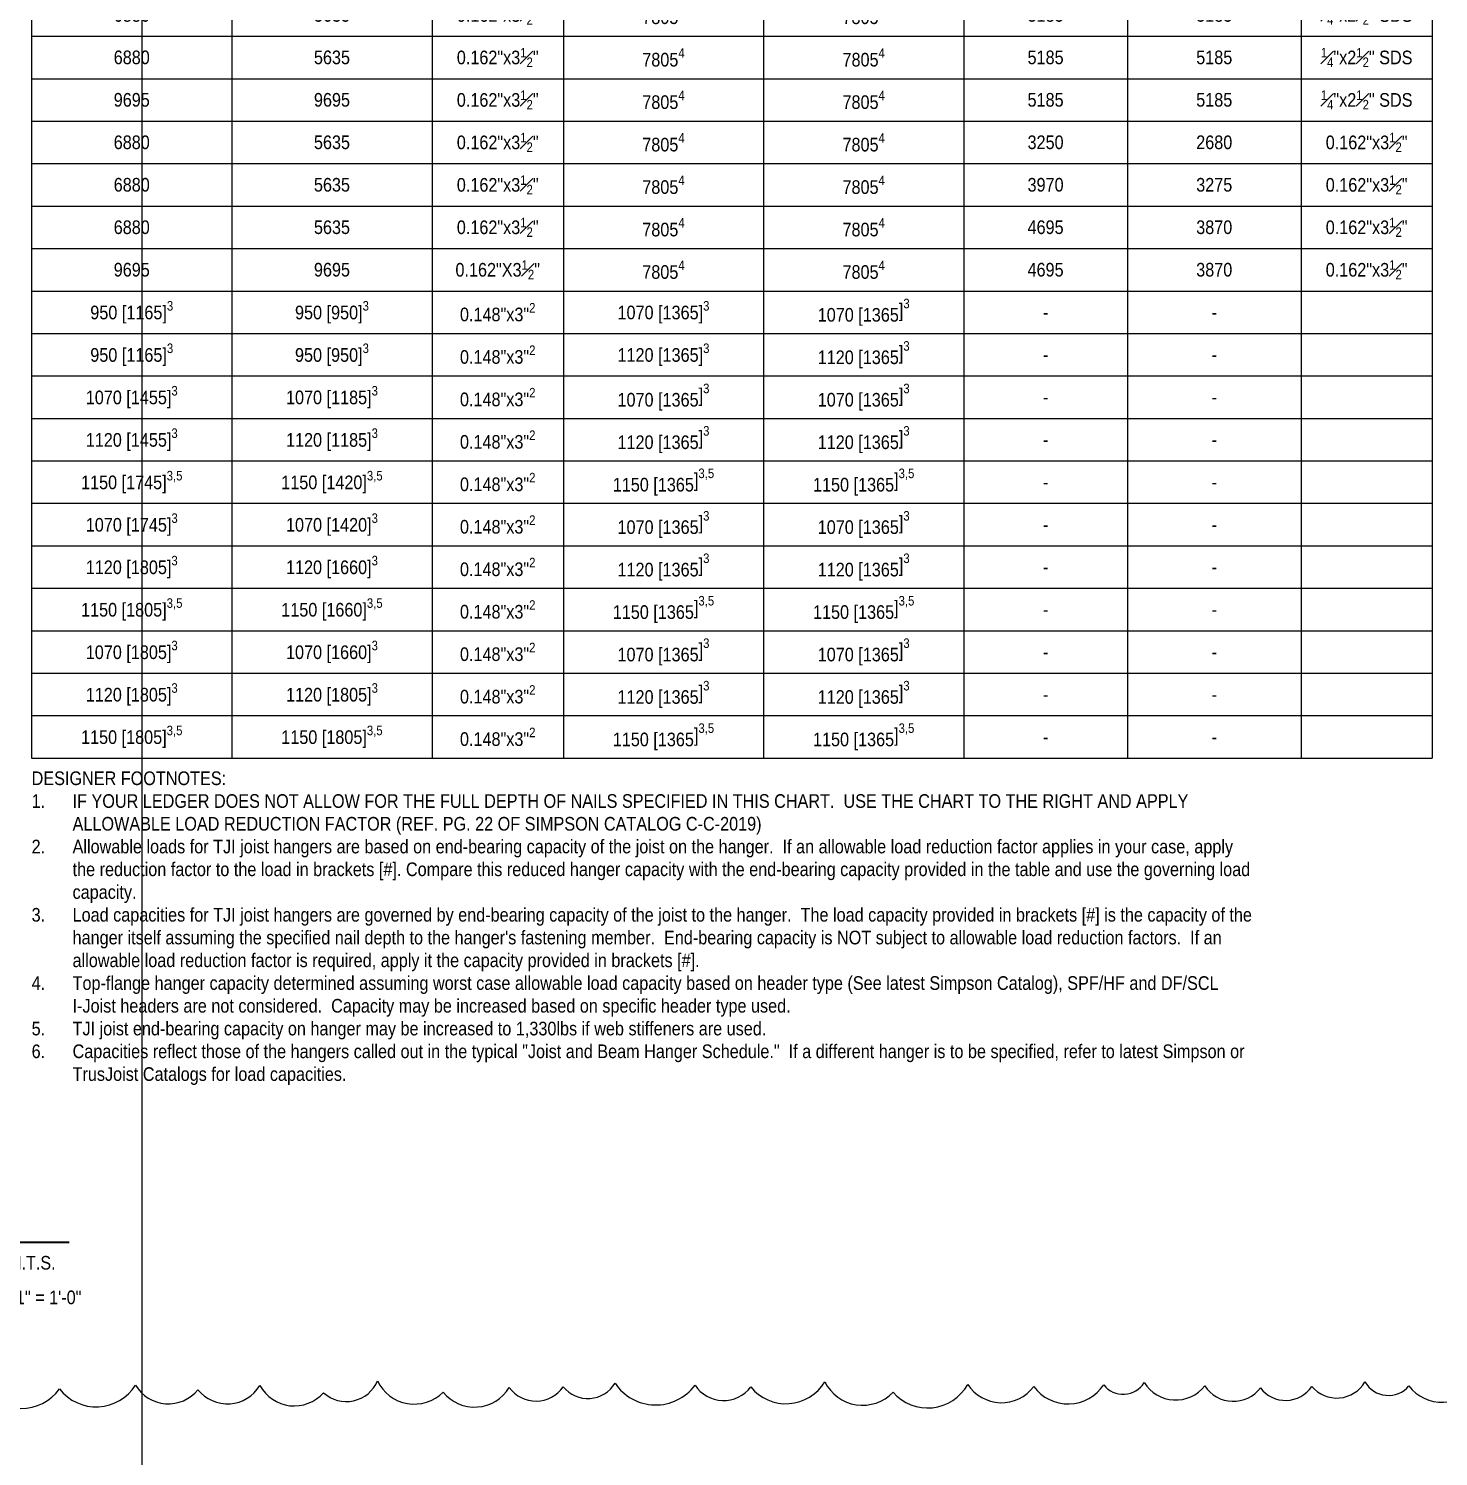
# Model space of a CAD drawing. Header units: inches. Extents: x -16404 to 14624, y -1591 to 16152.
# Drawn here: x 1667.4 to 1783.6, y 6914.6 to 7032.3 of the extents above; entities that cross this region are included whole.
import ezdxf
from ezdxf import colors
from ezdxf.entities.mleader import LeaderData, LeaderLine
from ezdxf.enums import TextEntityAlignment as Align
from ezdxf.math import Vec2, Vec3

# ---------------------------------------------------------------- set-up
doc = ezdxf.new("R2010")
doc.units = ezdxf.units.IN
doc.header["$LTSCALE"] = 24
doc.header["$MEASUREMENT"] = 0
doc.layers.get('0').update_dxf_attribs({"linetype": 'CONTINUOUS'})
doc.layers.add('DESIGNER COMMENTS', color=221, linetype='CONTINUOUS', plot=False)
doc.layers.add('S-ANNO-GRID-NONPLOT', color=251, linetype='CONTINUOUS', plot=False)
doc.layers.add('S-ANNO-NOTE', color=4, linetype='CONTINUOUS')
doc.styles.add('Arial', font='arial.ttf', dxfattribs={"width": 0.85})

# ---------------------------------------------------------------- blocks, each defined once
blk = doc.blocks.new('*U335')
at = {"const_width": 0.188}
for points in [[(-4.5, 0, -1), (4.5, 0, 3.732051)], [(-4.5, 0, 1), (4.5, 0, -3.732051)]]:
    blk.add_lwpolyline(points, format="xyb", dxfattribs=at)
blk.add_lwpolyline([(4.5, 0), (81.21, 0)], dxfattribs=at)
blk.add_circle((0, 0), 4.5)
at = {"style": 'Arial', "width": 0.85}
for tag, p in [('DWG_TITLE_1', (7.5, 6.19)), ('DWG_TITLE_2', (7.5, 2.44))]:
    blk.add_attdef(tag, text='', height=2.62, dxfattribs=at).set_placement(p, align=Align.MIDDLE_LEFT)
blk.add_attdef('#', text='', height=3, dxfattribs=at).set_placement((0, 0), align=Align.MIDDLE_CENTER)
blk.add_attdef('SCALE', text='', height=1.12, dxfattribs=at).set_placement((80.08, -1.12), align=Align.TOP_RIGHT)
blk = doc.blocks.new('*T2575')
at = {"layer": 'DESIGNER COMMENTS', "color": 6, "linetype": 'ByBlock', "lineweight": -2, "transparency": 16777216}
for p, q in [((0, 0), (115.42, 0)), ((0, 0), (0, -5)), ((115.42, 0), (115.42, -5)), ((0, -5), (115.42, -5)), ((0, -5), (0, -13.09)), ((43.82, -5), (43.82, -13.09)), ((76.82, -5), (76.82, -13.09)), ((115.42, -5), (115.42, -13.09)), ((0, -8.36), (115.42, -8.36)), ((16.5, -8.36), (16.5, -13.09)), ((33, -8.36), (33, -13.09)), ((60.32, -8.36), (60.32, -13.09)), ((90.31, -8.36), (90.31, -13.09)), ((104.62, -8.36), (104.62, -13.09)), ((0, -13.09), (115.42, -13.09)), ((0, -13.09), (0, -153.06)), ((115.42, -13.09), (115.42, -153.06)), ((0, -153.06), (115.42, -153.06))]:
    blk.add_line(p, q, dxfattribs=at)
at = {"layer": 'DESIGNER COMMENTS', "color": 2, "linetype": 'ByBlock', "lineweight": -2, "transparency": 16777216}
for p, q in [((16.5, -13.09), (16.5, -153.06)), ((33, -13.09), (33, -153.06)), ((43.82, -13.09), (43.82, -153.06)), ((60.32, -13.09), (60.32, -153.06)), ((76.82, -13.09), (76.82, -153.06)), ((90.31, -13.09), (90.31, -153.06)), ((104.62, -13.09), (104.62, -153.06)), ((0, -16.59), (115.42, -16.59)), ((0, -20.09), (115.42, -20.09)), ((0, -23.59), (115.42, -23.59)), ((0, -27.09), (115.42, -27.09)), ((0, -30.59), (115.42, -30.59)), ((0, -34.09), (115.42, -34.09)), ((0, -37.59), (115.42, -37.59)), ((0, -41.09), (115.42, -41.09)), ((0, -44.59), (115.42, -44.59)), ((0, -51.59), (115.42, -51.59)), ((0, -55.09), (115.42, -55.09)), ((0, -59.75), (115.42, -59.75)), ((0, -64.4), (115.42, -64.4)), ((0, -69.06), (115.42, -69.06)), ((0, -72.56), (115.42, -72.56)), ((0, -76.06), (115.42, -76.06)), ((0, -79.56), (115.42, -79.56)), ((0, -83.06), (115.42, -83.06)), ((0, -86.56), (115.42, -86.56)), ((0, -90.06), (115.42, -90.06)), ((0, -93.56), (115.42, -93.56)), ((0, -97.06), (115.42, -97.06)), ((0, -100.56), (115.42, -100.56)), ((0, -104.06), (115.42, -104.06)), ((0, -107.56), (115.42, -107.56)), ((0, -111.06), (115.42, -111.06)), ((0, -118.06), (115.42, -118.06)), ((0, -121.56), (115.42, -121.56)), ((0, -125.06), (115.42, -125.06)), ((0, -128.56), (115.42, -128.56)), ((0, -132.06), (115.42, -132.06)), ((0, -135.56), (115.42, -135.56)), ((0, -139.06), (115.42, -139.06)), ((0, -142.56), (115.42, -142.56)), ((0, -146.06), (115.42, -146.06)), ((0, -149.56), (115.42, -149.56))]:
    blk.add_line(p, q, dxfattribs=at)
at = {"layer": 'DESIGNER COMMENTS', "color": 4, "linetype": 'ByBlock', "lineweight": -2, "transparency": 16777216}
for p, q in [((0, -48.09), (115.42, -48.09)), ((0, -114.56), (115.42, -114.56))]:
    blk.add_line(p, q, dxfattribs=at)
at = {"layer": 'DESIGNER COMMENTS', "transparency": 16777216, "attachment_point": 5, "style": 'Arial'}
for s, insert, char_height, width in [('HANGER CAPACITY SCHEDULE [lbs]', (57.71, -2.5), 1.5, 113.9823), ('FACE MOUNT HANGER', (21.91, -6.68), 1.2188, 42.3791), ('{\\C256;TOP FLANGE HANGER }', (60.32, -6.68), 1.2188, 31.56), ('CONCEALED FLANGE HANGER', (96.12, -6.68), 1.2188, 37.1631), ('\\A1;NAIL TYPE AT LEDGER{\\H0.7x;\\S1 ^ ;}', (38.41, -10.73), 1.2188, 9.3791), ('\\A1;NAIL TYPE AT LEDGER{\\H0.7x;\\S1^ ;}', (110.02, -10.73), 1.2188, 9.3624), ('ROOF CAPACITY', (8.25, -10.73), 1.2188, 15.06), ('FLOOR CAPACITY', (24.75, -10.73), 1.2188, 15.06), ('ROOF CAPACITY', (52.07, -10.73), 1.2188, 15.06), ('FLOOR CAPACITY', (68.57, -10.73), 1.2188, 15.06), ('ROOF CAPACITY', (83.56, -10.73), 1.2188, 12.0466), ('FLOOR CAPACITY', (97.46, -10.73), 1.2188, 12.8741), ('820', (8.25, -14.84), 1.125, 15.06), ('670', (24.75, -14.84), 1.125, 15.06), ('0.148"x3"', (38.41, -14.84), 1.125, 9.3791), ('1865', (52.07, -14.84), 1.125, 15.06), ('1865', (68.57, -14.84), 1.125, 15.06), ('-', (83.56, -14.84), 1.12, 12.0466), ('-', (97.46, -14.84), 1.12, 12.8741), ('-', (110.02, -14.84), 1.12, 9.3624), ('\\A1;0.162"x3{\\H0.7x;\\S1#2;}"', (110.02, -18.34), 1.125, 9.3624), ('1060', (8.25, -18.34), 1.125, 15.06), ('865', (24.75, -18.34), 1.125, 15.06), ('0.148"x3"', (38.41, -18.34), 1.125, 9.3791), ('1135', (52.07, -18.34), 1.125, 15.06), ('1135', (68.57, -18.34), 1.125, 15.06), ('875', (83.56, -18.34), 1.125, 12.0466), ('710', (97.46, -18.34), 1.125, 12.8741), ('\\A1;0.162"x3{\\H0.7x;\\S1#2;}"', (110.02, -21.84), 1.125, 9.3624), ('1350', (8.25, -21.84), 1.125, 15.06), ('1100', (24.75, -21.84), 1.125, 15.06), ('0.148"x3"', (38.41, -21.84), 1.125, 9.3791), ('1135', (52.07, -21.84), 1.125, 15.06), ('1135', (68.57, -21.84), 1.125, 15.06), ('875', (83.56, -21.84), 1.125, 12.0466), ('710', (97.46, -21.84), 1.125, 12.8741), ('\\A1;0.162"x3{\\H0.7x;\\S1#2;}"', (110.02, -25.34), 1.125, 9.3624), ('1640', (8.25, -25.34), 1.125, 15.06), ('1335', (24.75, -25.34), 1.125, 15.06), ('0.148"x3"', (38.41, -25.34), 1.125, 9.3791), ('1865', (52.07, -25.34), 1.125, 15.06), ('1865', (68.57, -25.34), 1.125, 15.06), ('1455', (83.56, -25.34), 1.125, 12.0466), ('1185', (97.46, -25.34), 1.125, 12.8741), ('\\A1;0.162"x3{\\H0.7x;\\S1#2;}"', (110.02, -28.84), 1.125, 9.3624), ('1640', (8.25, -28.84), 1.125, 15.06), ('1335', (24.75, -28.84), 1.125, 15.06), ('0.148"x3"', (38.41, -28.84), 1.125, 9.3791), ('1865', (52.07, -28.84), 1.125, 15.06), ('1865', (68.57, -28.84), 1.125, 15.06), ('1455', (83.56, -28.84), 1.125, 12.0466), ('1185', (97.46, -28.84), 1.125, 12.8741), ('1440', (8.25, -32.34), 1.125, 15.06), ('1190', (24.75, -32.34), 1.125, 15.06), ('\\A1;0.162"x3{\\H0.7x;\\S1#2;}"', (38.41, -32.34), 1.125, 9.3791), ('2785', (52.07, -32.34), 1.125, 15.06), ('2785', (68.57, -32.34), 1.125, 15.06), ('1440', (83.56, -32.34), 1.125, 12.0466), ('1190', (97.46, -32.34), 1.125, 12.8741), ('\\A1;0.162"x3{\\H0.7x;\\S1#2;}"', (110.02, -32.34), 1.125, 9.3624), ('2165', (8.25, -35.84), 1.125, 15.06), ('1785', (24.75, -35.84), 1.125, 15.06), ('\\A1;0.162"x3{\\H0.7x;\\S1#2;}"', (38.41, -35.84), 1.125, 9.3791), ('2785', (52.07, -35.84), 1.125, 15.06), ('2785', (68.57, -35.84), 1.125, 15.06), ('2165', (83.56, -35.84), 1.125, 12.0466), ('1785', (97.46, -35.84), 1.125, 12.8741), ('\\A1;0.162"x3{\\H0.7x;\\S1#2;}"', (110.02, -35.84), 1.125, 9.3624), ('2530', (8.25, -39.34), 1.125, 15.06), ('2085', (24.75, -39.34), 1.125, 15.06), ('\\A1;0.162"x3{\\H0.7x;\\S1#2;}"', (38.41, -39.34), 1.125, 9.3791), ('3265', (52.07, -39.34), 1.125, 15.06), ('3265', (68.57, -39.34), 1.125, 15.06), ('2530', (83.56, -39.34), 1.125, 12.0466), ('2085', (97.46, -39.34), 1.125, 12.8741), ('\\A1;0.162"x3{\\H0.7x;\\S1#2;}"', (110.02, -39.34), 1.125, 9.3624), ('3250', (8.25, -42.84), 1.125, 15.06), ('2680', (24.75, -42.84), 1.125, 15.06), ('\\A1;0.162"x3{\\H0.7x;\\S1#2;}"', (38.41, -42.84), 1.125, 9.3791), ('3945', (52.07, -42.84), 1.125, 15.06), ('3945', (68.57, -42.84), 1.125, 15.06), ('4500', (83.56, -42.84), 1.125, 12.0466), ('4500', (97.46, -42.84), 1.125, 12.8741), ('\\A1;{\\H0.7x;\\S1#4;}"x2{\\H0.7x;\\S1#2;}" SDS', (110.02, -42.84), 1.125, 9.3624), ('3970', (8.25, -46.34), 1.125, 15.06), ('3275', (24.75, -46.34), 1.125, 15.06), ('\\A1;0.162"x3{\\H0.7x;\\S1#2;}"', (38.41, -46.34), 1.125, 9.3791), ('4590', (52.07, -46.34), 1.125, 15.06), ('4590', (68.57, -46.34), 1.125, 15.06), ('5045', (83.56, -46.34), 1.125, 12.0466), ('5045', (97.46, -46.34), 1.125, 12.8741), ('\\A1;{\\H0.7x;\\S1#4;}"x2{\\H0.7x;\\S1#2;}" SDS', (110.02, -46.34), 1.125, 9.3624), ('2890', (8.25, -49.84), 1.125, 15.06), ('2380', (24.75, -49.84), 1.125, 15.06), ('\\A1;0.162"x3{\\H0.7x;\\S1#2;}"', (38.41, -49.84), 1.125, 9.3791), ('-', (52.07, -49.84), 1.12, 15.06), ('-', (68.57, -49.84), 1.12, 15.06), ('-', (83.56, -49.84), 1.12, 12.0466), ('-', (97.46, -49.84), 1.12, 12.8741), ('-', (110.02, -49.84), 1.12, 9.3624), ('2890', (8.25, -53.34), 1.125, 15.06), ('2380', (24.75, -53.34), 1.125, 15.06), ('\\A1;0.162"x3{\\H0.7x;\\S1#2;}"', (38.41, -53.34), 1.125, 9.3791), ('\\A1;4320{\\H0.7x;\\S4^ ;}', (52.07, -53.34), 1.125, 15.06), ('\\A1;4320{\\H0.7x;\\S4^ ;}', (68.57, -53.34), 1.125, 15.06), ('-', (83.56, -53.34), 1.12, 12.0466), ('-', (97.46, -53.34), 1.12, 12.8741), ('-', (110.02, -53.34), 1.12, 9.3624), ('5400', (8.25, -57.42), 1.125, 15.06), ('5135', (24.75, -57.42), 1.125, 15.06), ('\\A1;0.162"x3{\\H0.7x;\\S1#2;}"', (38.41, -57.42), 1.125, 9.3791), ('\\A1;4320{\\H0.7x;\\S4^ ;}', (52.07, -57.42), 1.125, 15.06), ('\\A1;4320{\\H0.7x;\\S4^ ;}', (68.57, -57.42), 1.125, 15.06), ('2500', (83.56, -57.42), 1.125, 12.0466), ('2000', (97.46, -57.42), 1.125, 12.8741), ('\\A1;{\\H0.7x;\\S1#4;}"x1{\\H0.7x;\\S3#4;}" SDS', (110.02, -57.42), 1.125, 9.3624), ('5400', (8.25, -62.07), 1.125, 15.06), ('5135', (24.75, -62.07), 1.125, 15.06), ('\\A1;0.162"x3{\\H0.7x;\\S1#2;}"', (38.41, -62.07), 1.125, 9.3791), ('\\A1;4320{\\H0.7x;\\S4^ ;}', (52.07, -62.07), 1.125, 15.06), ('\\A1;4320{\\H0.7x;\\S4^ ;}', (68.57, -62.07), 1.125, 15.06), ('3125', (83.56, -62.07), 1.125, 12.0466), ('2500', (97.46, -62.07), 1.125, 12.8741), ('\\A1;{\\H0.7x;\\S1#4;}"x1{\\H0.7x;\\S3#4;}" SDS', (110.02, -62.07), 1.125, 9.3624), ('5400', (8.25, -66.73), 1.125, 15.06), ('5135', (24.75, -66.73), 1.125, 15.06), ('\\A1;0.162"x3{\\H0.7x;\\S1#2;}"', (38.41, -66.73), 1.125, 9.3791), ('\\A1;4320{\\H0.7x;\\S4^ ;}', (52.07, -66.73), 1.125, 15.06), ('\\A1;4320{\\H0.7x;\\S4^ ;}', (68.57, -66.73), 1.125, 15.06), ('3125', (83.56, -66.73), 1.125, 12.0466), ('2500', (97.46, -66.73), 1.125, 12.8741), ('\\A1;{\\H0.7x;\\S1#4;}"x1{\\H0.7x;\\S3#4;}" SDS', (110.02, -66.73), 1.125, 9.3624), ('5420', (8.25, -70.81), 1.125, 15.06), ('5055', (24.75, -70.81), 1.125, 15.06), ('\\A1;0.162"x3{\\H0.7x;\\S1#2;}"', (38.41, -70.81), 1.125, 9.3791), ('\\A1;4320{\\H0.7x;\\S4^ ;}', (52.07, -70.81), 1.125, 15.06), ('\\A1;4320{\\H0.7x;\\S4^ ;}', (68.57, -70.81), 1.125, 15.06), ('-', (83.56, -70.81), 1.12, 12.0466), ('-', (97.46, -70.81), 1.12, 12.8741), ('-', (110.02, -70.81), 1.12, 9.3624), ('6445', (8.25, -74.31), 1.125, 15.06), ('5635', (24.75, -74.31), 1.125, 15.06), ('\\A1;0.162"x3{\\H0.7x;\\S1#2;}"', (38.41, -74.31), 1.125, 9.3791), ('\\A1;4320{\\H0.7x;\\S4^ ;}', (52.07, -74.31), 1.125, 15.06), ('\\A1;4320{\\H0.7x;\\S4^ ;}', (68.57, -74.31), 1.125, 15.06), ('4500', (83.56, -74.31), 1.125, 12.0466), ('4500', (97.46, -74.31), 1.125, 12.8741), ('\\A1;{\\H0.7x;\\S1#4;}"x2{\\H0.7x;\\S1#2;}" SDS', (110.02, -74.31), 1.125, 9.3624), ('6445', (8.25, -77.81), 1.125, 15.06), ('5635', (24.75, -77.81), 1.125, 15.06), ('\\A1;0.162"x3{\\H0.7x;\\S1#2;}"', (38.41, -77.81), 1.125, 9.3791), ('\\A1;4320{\\H0.7x;\\S4^ ;}', (52.07, -77.81), 1.125, 15.06), ('\\A1;4320{\\H0.7x;\\S4^ ;}', (68.57, -77.81), 1.125, 15.06), ('5045', (83.56, -77.81), 1.125, 12.0466), ('5045', (97.46, -77.81), 1.125, 12.8741), ('\\A1;{\\H0.7x;\\S1#4;}"x2{\\H0.7x;\\S1#2;}" SDS', (110.02, -77.81), 1.125, 9.3624), ('6445', (8.25, -81.31), 1.125, 15.06), ('5635', (24.75, -81.31), 1.125, 15.06), ('\\A1;7805{\\H0.7x;\\S4^ ;}', (52.07, -81.31), 1.125, 15.06), ('\\A1;7805{\\H0.7x;\\S4^ ;}', (68.57, -81.31), 1.125, 15.06), ('5045', (83.56, -81.31), 1.125, 12.0466), ('5045', (97.46, -81.31), 1.125, 12.8741), ('\\A1;{\\H0.7x;\\S1#4;}"x2{\\H0.7x;\\S1#2;}" SDS', (110.02, -81.31), 1.125, 9.3624), ('9695', (8.25, -84.81), 1.125, 15.06), ('9695', (24.75, -84.81), 1.125, 15.06), ('\\A1;0.162"x3{\\H0.7x;\\S1#2;\\H1.42857x;"}', (38.41, -84.81), 1.125, 9.3791), ('\\A1;7805{\\H0.7x;\\S4^ ;}', (52.07, -84.81), 1.125, 15.06), ('\\A1;7805{\\H0.7x;\\S4^ ;}', (68.57, -84.81), 1.125, 15.06), ('5045', (83.56, -84.81), 1.125, 12.0466), ('5045', (97.46, -84.81), 1.125, 12.8741), ('\\A1;{\\H0.7x;\\S1#4;}"x2{\\H0.7x;\\S1#2;}" SDS', (110.02, -84.81), 1.125, 9.3624), ('6880', (8.25, -88.31), 1.125, 15.06), ('5635', (24.75, -88.31), 1.125, 15.06), ('\\A1;0.162"x3{\\H0.7x;\\S1#2;\\H1.42857x;"}', (38.41, -88.31), 1.125, 9.3791), ('\\A1;7805{\\H0.7x;\\S4^ ;}', (52.07, -88.31), 1.125, 15.06), ('\\A1;7805{\\H0.7x;\\S4^ ;}', (68.57, -88.31), 1.125, 15.06), ('5185', (83.56, -88.31), 1.125, 12.0466), ('4680', (97.46, -88.31), 1.125, 12.8741), ('\\A1;{\\H0.7x;\\S1#4;}"x2{\\H0.7x;\\S1#2;}" SDS', (110.02, -88.31), 1.125, 9.3624), ('6880', (8.25, -91.81), 1.125, 15.06), ('5635', (24.75, -91.81), 1.125, 15.06), ('\\A1;0.162"x3{\\H0.7x;\\S1#2;\\H1.42857x;"}', (38.41, -91.81), 1.125, 9.3791), ('\\A1;7805{\\H0.7x;\\S4^ ;}', (52.07, -91.81), 1.125, 15.06), ('\\A1;7805{\\H0.7x;\\S4^ ;}', (68.57, -91.81), 1.125, 15.06), ('5185', (83.56, -91.81), 1.125, 12.0466), ('5185', (97.46, -91.81), 1.125, 12.8741), ('\\A1;{\\H0.7x;\\S1#4;}"x2{\\H0.7x;\\S1#2;}" SDS', (110.02, -91.81), 1.125, 9.3624), ('6880', (8.25, -95.31), 1.125, 15.06), ('5635', (24.75, -95.31), 1.125, 15.06), ('\\A1;0.162"x3{\\H0.7x;\\S1#2;\\H1.42857x;"}', (38.41, -95.31), 1.125, 9.3791), ('\\A1;7805{\\H0.7x;\\S4^ ;}', (52.07, -95.31), 1.125, 15.06), ('\\A1;7805{\\H0.7x;\\S4^ ;}', (68.57, -95.31), 1.125, 15.06), ('5185', (83.56, -95.31), 1.125, 12.0466), ('5185', (97.46, -95.31), 1.125, 12.8741), ('\\A1;{\\H0.7x;\\S1#4;}"x2{\\H0.7x;\\S1#2;}" SDS', (110.02, -95.31), 1.125, 9.3624), ('9695', (8.25, -98.81), 1.125, 15.06), ('9695', (24.75, -98.81), 1.125, 15.06), ('\\A1;0.162"x3{\\H0.7x;\\S1#2;\\H1.42857x;"}', (38.41, -98.81), 1.125, 9.3791), ('\\A1;7805{\\H0.7x;\\S4^ ;}', (52.07, -98.81), 1.125, 15.06), ('\\A1;7805{\\H0.7x;\\S4^ ;}', (68.57, -98.81), 1.125, 15.06), ('5185', (83.56, -98.81), 1.125, 12.0466), ('5185', (97.46, -98.81), 1.125, 12.8741), ('\\A1;{\\H0.7x;\\S1#4;}"x2{\\H0.7x;\\S1#2;}" SDS', (110.02, -98.81), 1.125, 9.3624), ('6880', (8.25, -102.31), 1.125, 15.06), ('5635', (24.75, -102.31), 1.125, 15.06), ('\\A1;0.162"x3{\\H0.7x;\\S1#2;\\H1.42857x;"}', (38.41, -102.31), 1.125, 9.3791), ('\\A1;7805{\\H0.7x;\\S4^ ;}', (52.07, -102.31), 1.125, 15.06), ('\\A1;7805{\\H0.7x;\\S4^ ;}', (68.57, -102.31), 1.125, 15.06), ('3250', (83.56, -102.31), 1.125, 12.0466), ('2680', (97.46, -102.31), 1.125, 12.8741), ('\\A1;0.162"x3{\\H0.7x;\\S1#2;}"', (110.02, -102.31), 1.125, 9.3624), ('6880', (8.25, -105.81), 1.125, 15.06), ('5635', (24.75, -105.81), 1.125, 15.06), ('\\A1;0.162"x3{\\H0.7x;\\S1#2;\\H1.42857x;"}', (38.41, -105.81), 1.125, 9.3791), ('\\A1;7805{\\H0.7x;\\S4^ ;}', (52.07, -105.81), 1.125, 15.06), ('\\A1;7805{\\H0.7x;\\S4^ ;}', (68.57, -105.81), 1.125, 15.06), ('3970', (83.56, -105.81), 1.125, 12.0466), ('3275', (97.46, -105.81), 1.125, 12.8741), ('\\A1;0.162"x3{\\H0.7x;\\S1#2;}"', (110.02, -105.81), 1.125, 9.3624), ('6880', (8.25, -109.31), 1.125, 15.06), ('5635', (24.75, -109.31), 1.125, 15.06), ('\\A1;0.162"x3{\\H0.7x;\\S1#2;\\H1.42857x;"}', (38.41, -109.31), 1.125, 9.3791), ('\\A1;7805{\\H0.7x;\\S4^ ;}', (52.07, -109.31), 1.125, 15.06), ('\\A1;7805{\\H0.7x;\\S4^ ;}', (68.57, -109.31), 1.125, 15.06), ('4695', (83.56, -109.31), 1.125, 12.0466), ('3870', (97.46, -109.31), 1.125, 12.8741), ('\\A1;0.162"x3{\\H0.7x;\\S1#2;}"', (110.02, -109.31), 1.125, 9.3624), ('9695', (8.25, -112.81), 1.125, 15.06), ('9695', (24.75, -112.81), 1.125, 15.06), ('\\A1;0.162"X3{\\H0.7x;\\S1#2;}"', (38.41, -112.81), 1.125, 9.3791), ('\\A1;7805{\\H0.7x;\\S4^ ;}', (52.07, -112.81), 1.125, 15.06), ('\\A1;7805{\\H0.7x;\\S4^ ;}', (68.57, -112.81), 1.125, 15.06), ('4695', (83.56, -112.81), 1.125, 12.0466), ('3870', (97.46, -112.81), 1.125, 12.8741), ('\\A1;0.162"x3{\\H0.7x;\\S1#2;}"', (110.02, -112.81), 1.125, 9.3624), ('1070 [1365{\\A1;]\\H0.7x;\\S3^ ;}', (68.57, -116.31), 1.125, 15.06), ('\\A1;950 [1165]{\\H0.7x;\\S3^ ;}', (8.25, -116.31), 1.125, 15.06), ('\\A1;950 [950]{\\H0.7x;\\S3^ ;}', (24.75, -116.31), 1.125, 15.06), ('\\A1;0.148"x3"{\\H0.7x;\\S2^ ;}', (38.41, -116.31), 1.125, 9.3791), ('\\A1;1070 [1365]{\\H0.7x;\\S3^ ;}', (52.07, -116.31), 1.125, 15.06), ('-', (83.56, -116.31), 1.12, 12.0466), ('-', (97.46, -116.31), 1.12, 12.8741), ('1120 [1365{\\A1;]\\H0.7x;\\S3^ ;}', (68.57, -119.81), 1.125, 15.06), ('\\A1;950 [1165]{\\H0.7x;\\S3^ ;}', (8.25, -119.81), 1.125, 15.06), ('\\A1;950 [950]{\\H0.7x;\\S3^ ;}', (24.75, -119.81), 1.125, 15.06), ('\\A1;0.148"x3"{\\H0.7x;\\S2^ ;}', (38.41, -119.81), 1.125, 9.3791), ('\\A1;1120 [1365]{\\H0.7x;\\S3^ ;}', (52.07, -119.81), 1.125, 15.06), ('-', (83.56, -119.81), 1.12, 12.0466), ('-', (97.46, -119.81), 1.12, 12.8741), ('\\A1;1070 [1455]{\\H0.7x;\\S3^ ;}', (8.25, -123.31), 1.125, 15.06), ('\\A1;1070 [1185]{\\H0.7x;\\S3^ ;}', (24.75, -123.31), 1.125, 15.06), ('1070 [1365{\\A1;]\\H0.7x;\\S3^ ;}', (52.07, -123.31), 1.125, 15.06), ('1070 [1365{\\A1;]\\H0.7x;\\S3^ ;}', (68.57, -123.31), 1.125, 15.06), ('\\A1;0.148"x3"{\\H0.7x;\\S2^ ;}', (38.41, -123.31), 1.125, 9.3791), ('-', (83.56, -123.31), 1.12, 12.0466), ('-', (97.46, -123.31), 1.12, 12.8741), ('\\A1;1120 [1455]{\\H0.7x;\\S3^ ;}', (8.25, -126.81), 1.125, 15.06), ('\\A1;1120 [1185]{\\H0.7x;\\S3^ ;}', (24.75, -126.81), 1.125, 15.06), ('1120 [1365{\\A1;]\\H0.7x;\\S3^ ;}', (52.07, -126.81), 1.125, 15.06), ('1120 [1365{\\A1;]\\H0.7x;\\S3^ ;}', (68.57, -126.81), 1.125, 15.06), ('\\A1;0.148"x3"{\\H0.7x;\\S2^ ;}', (38.41, -126.81), 1.125, 9.3791), ('-', (83.56, -126.81), 1.12, 12.0466), ('-', (97.46, -126.81), 1.12, 12.8741), ('\\A1;1150 [1745]{\\H0.7x;\\S3^ ;\\S,5^ ;}', (8.25, -130.31), 1.125, 15.06), ('\\A1;1150 [1420]{\\H0.7x;\\S3^ ;\\S,5^ ;}', (24.75, -130.31), 1.125, 15.06), ('1150 [1365{\\A1;]\\H0.7x;\\S3^ ;\\S,5^ ;}', (52.07, -130.31), 1.125, 15.06), ('1150 [1365{\\A1;]\\H0.7x;\\S3^ ;\\S,5^ ;}', (68.57, -130.31), 1.125, 15.06), ('\\A1;0.148"x3"{\\H0.7x;\\S2^ ;}', (38.41, -130.31), 1.125, 9.3791), ('-', (83.56, -130.31), 1.12, 12.0466), ('-', (97.46, -130.31), 1.12, 12.8741), ('\\A1;1070 [1745]{\\H0.7x;\\S3^ ;}', (8.25, -133.81), 1.125, 15.06), ('\\A1;1070 [1420]{\\H0.7x;\\S3^ ;}', (24.75, -133.81), 1.125, 15.06), ('1070 [1365{\\A1;]\\H0.7x;\\S3^ ;}', (52.07, -133.81), 1.125, 15.06), ('1070 [1365{\\A1;]\\H0.7x;\\S3^ ;}', (68.57, -133.81), 1.125, 15.06), ('\\A1;0.148"x3"{\\H0.7x;\\S2^ ;}', (38.41, -133.81), 1.125, 9.3791), ('-', (83.56, -133.81), 1.12, 12.0466), ('-', (97.46, -133.81), 1.12, 12.8741), ('\\A1;1120 [1805]{\\H0.7x;\\S3^ ;}', (8.25, -137.31), 1.125, 15.06), ('\\A1;1120 [1660]{\\H0.7x;\\S3^ ;}', (24.75, -137.31), 1.125, 15.06), ('1120 [1365{\\A1;]\\H0.7x;\\S3^ ;}', (52.07, -137.31), 1.125, 15.06), ('1120 [1365{\\A1;]\\H0.7x;\\S3^ ;}', (68.57, -137.31), 1.125, 15.06), ('\\A1;0.148"x3"{\\H0.7x;\\S2^ ;}', (38.41, -137.31), 1.125, 9.3791), ('-', (83.56, -137.31), 1.12, 12.0466), ('-', (97.46, -137.31), 1.12, 12.8741), ('\\A1;1150 [1805]{\\H0.7x;\\S3^ ;\\S,5^ ;}', (8.25, -140.81), 1.125, 15.06), ('\\A1;1150 [1660]{\\H0.7x;\\S3^ ;\\S,5^ ;}', (24.75, -140.81), 1.125, 15.06), ('\\A1;0.148"x3"{\\H0.7x;\\S2^ ;}', (38.41, -140.81), 1.125, 9.3791), ('1150 [1365{\\A1;]\\H0.7x;\\S3^ ;\\S,5^ ;}', (52.07, -140.81), 1.125, 15.06), ('1150 [1365{\\A1;]\\H0.7x;\\S3^ ;\\S,5^ ;}', (68.57, -140.81), 1.125, 15.06), ('-', (83.56, -140.81), 1.12, 12.0466), ('-', (97.46, -140.81), 1.12, 12.8741), ('\\A1;1070 [1805]{\\H0.7x;\\S3^ ;}', (8.25, -144.31), 1.125, 15.06), ('\\A1;1070 [1660]{\\H0.7x;\\S3^ ;}', (24.75, -144.31), 1.125, 15.06), ('\\A1;0.148"x3"{\\H0.7x;\\S2^ ;}', (38.41, -144.31), 1.125, 9.3791), ('1070 {\\C0;[1365\\A1;\\C256;]\\H0.7x;\\S3^ ;}', (52.07, -144.31), 1.125, 15.06), ('1070 {\\C0;[1365\\A1;\\C256;]\\H0.7x;\\S3^ ;}', (68.57, -144.31), 1.125, 15.06), ('-', (83.56, -144.31), 1.12, 12.0466), ('-', (97.46, -144.31), 1.12, 12.8741), ('\\A1;1120 [1805]{\\H0.7x;\\S3^ ;}', (8.25, -147.81), 1.125, 15.06), ('\\A1;1120 [1805]{\\H0.7x;\\S3^ ;}', (24.75, -147.81), 1.125, 15.06), ('\\A1;0.148"x3"{\\H0.7x;\\S2^ ;}', (38.41, -147.81), 1.125, 9.3791), ('1120 {\\C0;[1365\\A1;\\C256;]\\H0.7x;\\S3^ ;}', (52.07, -147.81), 1.125, 15.06), ('1120 {\\C0;[1365\\A1;\\C256;]\\H0.7x;\\S3^ ;}', (68.57, -147.81), 1.125, 15.06), ('-', (83.56, -147.81), 1.12, 12.0466), ('-', (97.46, -147.81), 1.12, 12.8741), ('\\A1;{\\C0;1150 [1805]\\H0.7x;\\S3^ ;\\S,5^ ;}', (8.25, -151.31), 1.125, 15.06), ('\\A1;1150 [1805]{\\H0.7x;\\S3^ ;\\S,5^ ;}', (24.75, -151.31), 1.125, 15.06), ('\\A1;0.148"x3"{\\H0.7x;\\S2^ ;}', (38.41, -151.31), 1.125, 9.3791), ('{\\C0;1150 [1365\\A1;\\C256;]\\H0.7x;\\S3^ ;\\S,5^ ;}', (52.07, -151.31), 1.125, 15.06), ('1150 {\\C0;[1365\\A1;\\C256;]\\H0.7x;\\S3^ ;\\S,5^ ;}', (68.57, -151.31), 1.125, 15.06), ('-', (83.56, -151.31), 1.12, 12.0466), ('-', (97.46, -151.31), 1.12, 12.8741)]:
    blk.add_mtext(s, dxfattribs=dict(at, insert=insert, char_height=char_height, width=width))
at = {"layer": 'DESIGNER COMMENTS', "color": 4, "transparency": 16777216, "insert": (38.41, -81.31), "char_height": 1.125, "width": 9.3791, "attachment_point": 5, "style": 'Arial'}
blk.add_mtext('\\A1;{\\C256;0.162"x3\\H0.7x;\\S1#2;\\H1.42857x;"}', dxfattribs=at)
blk = doc.blocks.new('_Open90')
at = {"color": 0, "linetype": 'ByBlock', "lineweight": -2}
for p, q in [((-0.5, 0.5), (0, 0)), ((0, 0), (-1, 0)), ((0, 0), (-0.5, -0.5))]:
    blk.add_line(p, q, dxfattribs=at)

msp = doc.modelspace()

# ---------------------------------------------------------------- linework, layer by layer
at = {"layer": 'DESIGNER COMMENTS'}
msp.add_lwpolyline([(1663.62131, 6920.21571, 0.52056705), (1669.93463, 6920.14544, 0.52056705), (1676.19415, 6920.46458, 0.52056705), (1681.34738, 6920.08285, 0.52056705), (1686.45175, 6920.42855, 0.52056705), (1691.6992, 6919.83878, 0.52056705), (1696.14225, 6920.81988, 0.52056705), (1701.54916, 6919.8903, 0.52056705), (1707.00026, 6920.26925, 0.52056705), (1711.44691, 6920.32475, 0.52056705), (1715.72035, 6920.62614, 0.52056705), (1722.30975, 6920.46304, 0.52056705), (1726.89866, 6920.31134, 0.52056705), (1733.00412, 6920.74155, 0.52056705), (1738.62939, 6919.87685, 0.52056705), (1744.78287, 6920.52544, 0.52056705), (1750.22633, 6920.34189, 0.52056705), (1755.99166, 6920.48902, 0.52056705), (1759.32943, 6920.67291, 0.52056705), (1764.31938, 6920.39986, 0.52056705), (1768.90774, 6920.24381, 0.52056705), (1773.1359, 6920.35984, 0.52056705), (1777.51786, 6920.73823, 0.52056705), (1781.1485, 6920.39736, 0.52056705), (1786.73392, 6920.60791, 0.52056705)], format="xyb", dxfattribs=at)
at = {"layer": 'S-ANNO-GRID-NONPLOT'}
msp.add_line((1676.74249, 0), (1676.74249, 8676), dxfattribs=at)

# ---------------------------------------------------------------- block references
msp.add_blockref('*T2575', (1667.63964, 7125.20299))
at = {"layer": 'S-ANNO-NOTE'}
msp.add_blockref('*U335', (1589.53339, 6932.23028), dxfattribs=at).add_auto_attribs({'#': '1', 'DWG_TITLE_1': 'JOIST & BEAM', 'DWG_TITLE_2': 'HANGER SCHEDULE', 'SCALE': 'SCALE: N.T.S.'})

# ---------------------------------------------------------------- texts
at = {"layer": 'DESIGNER COMMENTS', "char_height": 1.125, "style": 'Arial'}
for s, insert, width, attachment_point in [('\\A1;DESIGNER FOOTNOTES:\\P\\pi-3.375,l3.375,t3.375;1.^IIF YOUR LEDGER DOES NOT ALLOW FOR THE FULL DEPTH OF NAILS SPECIFIED IN THIS CHART.  USE THE CHART TO THE RIGHT AND APPLY ALLOWABLE LOAD REDUCTION FACTOR (REF. PG. 22 OF SIMPSON CATALOG C-C-2019)\\P2.^IAllowable loads for TJI joist hangers are based on end-bearing capacity of the joist on the hanger.  If an allowable load reduction factor applies in your case, apply the reduction factor to the load in brackets [#]. Compare this reduced hanger capacity with the end-bearing capacity provided in the table and use the governing load capacity.\\P3.^ILoad capacities for TJI joist hangers are governed by end-bearing capacity of the joist to the hanger.  The load capacity provided in brackets [#] is the capacity of the hanger itself assuming the specified nail depth to the hanger\'s fastening member.  End-bearing capacity is NOT subject to allowable load reduction factors.  If an allowable load reduction factor is required, apply it the capacity provided in brackets [#].\\P4.^ITop-flange hanger capacity determined assuming worst case allowable load capacity based on header type (See latest Simpson Catalog), SPF/HF and DF/SCL I-Joist headers are not considered.  Capacity may be increased based on specific header type used.\\P5.^ITJI joist end-bearing capacity on hanger may be increased to 1,330lbs if web stiffeners are used.\\P6.^ICapacities reflect those of the hangers called out in the typical "Joist and Beam Hanger Schedule."  If a different hanger is to be specified, refer to latest Simpson or TrusJoist Catalogs for load capacities. ', (1667.63964, 6971.04471), 100.8583843, 1), ('\\A1;SCALE: 1{\\H1x;" = 1\'-0"}', (1671.74249, 6927.11709), 19.68745, 9)]:
    msp.add_mtext(s, dxfattribs=dict(at, insert=insert, width=width, attachment_point=attachment_point))

# ---------------------------------------------------------------- leaders
at = {"layer": 'DESIGNER COMMENTS'}
ml = msp.add_multileader_mtext('Standard', dxfattribs=at)
ml.set_content('\\A1;{\\L\\C256;IMPORTANT DESIGNER NOTE:\\l IF YOUR LEDGER DOES NOT ALLOW FOR THE FULL DEPTH OF NAILS SPECIFIED IN THIS CHART.  USE THE CHART TO THE RIGHT AND APPLY ALLOWABLE LOAD REDUCTION FACTOR (REF. PG. 22 OF SIMPSON CATALOG C-C-2019)}', color=4, style='Arial')
ml.set_leader_properties(color=256)
ml.set_arrow_properties(name='OPEN90')
ml.build(insert=Vec2(0, 0))
ml.multileader.update_dxf_attribs({"dogleg_length": 0.36, "arrow_head_size": 5.25, "scale": 48})
ctx = ml.context
ctx.base_point, ctx.scale, ctx.char_height, ctx.arrow_head_size, ctx.landing_gap_size, ctx.plane_origin = Vec3(7749.57679, 7516.2281), 48, 6, 5.25, 4.32, Vec3(7940.50091, 7764.19966)
notes = []
notes.append((ctx, [(0, (0, 0, 0), (0, 0), (1, 0), 1, [])]))
ctx.mtext.insert, ctx.mtext.width, ctx.mtext.defined_height, ctx.mtext.flow_direction = Vec3(7753.89679, 7520.11009), 143.1324041, 28.50097, 5
ml = msp.add_multileader_mtext('Standard', dxfattribs=at)
ml.set_content('\\A1;{\\L\\C256;IMPORTANT DESIGNER NOTE:\\l IF YOUR LEDGER DOES NOT ALLOW FOR THE FULL DEPTH OF NAILS SPECIFIED IN THIS CHART.  USE THE CHART TO THE RIGHT AND APPLY ALLOWABLE LOAD REDUCTION FACTOR (REF. PG. 22 OF SIMPSON CATALOG C-C-2019)}', color=4, style='Arial')
ml.set_leader_properties(color=256)
ml.set_arrow_properties(name='OPEN90')
ml.build(insert=Vec2(0, 0))
ml.multileader.update_dxf_attribs({"dogleg_length": 0.36, "arrow_head_size": 5.25, "scale": 48})
ctx = ml.context
ctx.base_point, ctx.scale, ctx.char_height, ctx.arrow_head_size, ctx.landing_gap_size, ctx.plane_origin = Vec3(1680.51869, 7333.32569), 48, 6, 5.25, 4.32, Vec3(1871.4428, 7581.29725)
notes.append((ctx, [(0, (0, 0, 0), (0, 0), (1, 0), 1, [])]))
ctx.mtext.insert, ctx.mtext.width, ctx.mtext.defined_height, ctx.mtext.flow_direction = Vec3(1684.83869, 7337.20768), 143.1324041, 28.50097, 5
for ctx, leaders in notes:
    for number, flags, end, landing, length, lines in leaders:
        leader = LeaderData()
        leader.index, (leader.has_last_leader_line, leader.has_dogleg_vector, leader.attachment_direction) = number, flags
        leader.last_leader_point, leader.dogleg_vector, leader.dogleg_length = Vec3(end), Vec3(landing), length
        for number, points, colour, breaks in lines:
            line = LeaderLine()
            line.index, line.vertices, line.color, line.breaks = number, Vec3.list(points), colors.encode_raw_color(colour), breaks
            leader.lines.append(line)
        ctx.leaders.append(leader)

doc.saveas('drawing.dxf')
